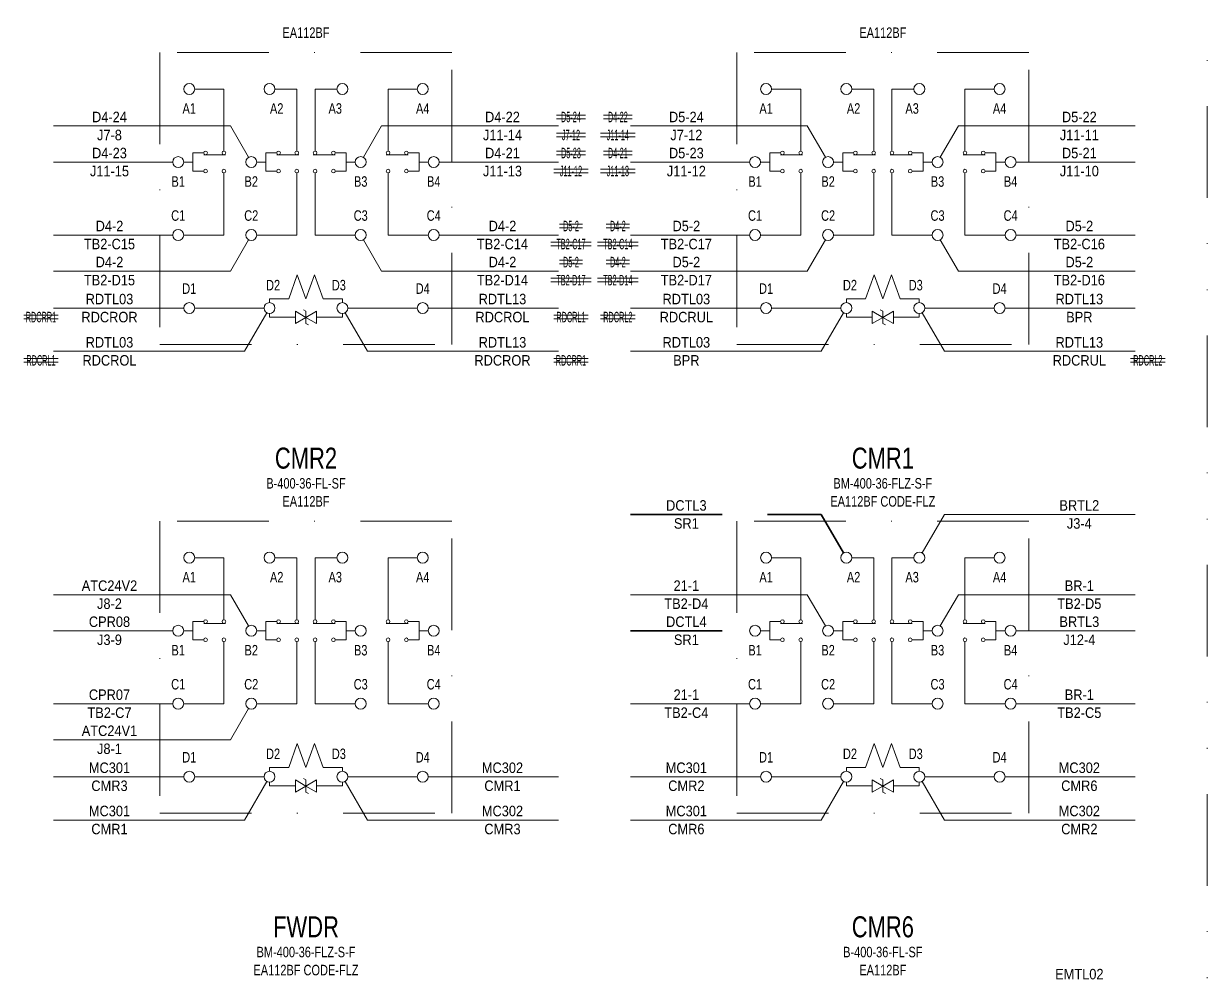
# Model space of a CAD drawing. Header units: millimetres. Extents: x 10 to 821, y 12 to 580.
# Drawn here: x 330.9 to 495, y 316.4 to 449.3 of the extents above; entities that cross this region are included whole.
import ezdxf
from ezdxf.enums import TextEntityAlignment as Align

# ---------------------------------------------------------------- set-up
doc = ezdxf.new("R2010")
doc.units = ezdxf.units.MM
for name, pattern in [('DASHDOT', [25.3, 12.7, -6.3, 0, -6.3]), ('DASHED', [19, 12.7, -6.3]), ('DIVIDE', [31.6, 12.7, -6.3, 0, -6.3, 0, -6.3])]:
    doc.linetypes.add(name, pattern=pattern)
for name, color, linetype in [('GR1_02', 7, 'Continuous'), ('GR1_03', 7, 'Continuous'), ('GR1_04', 7, 'Continuous'), ('GR1_06', 7, 'Continuous'), ('GR1_14', 7, 'Continuous')]:
    doc.layers.add(name, color=color, linetype=linetype)
doc.styles.add('HG丸ｺﾞｼｯｸM-PRO', font='')
doc.styles.get('HG丸ｺﾞｼｯｸM-PRO').set_extended_font_data('HG丸ｺﾞｼｯｸM-PRO')

# ---------------------------------------------------------------- blocks, each defined once
blk = doc.blocks.new('BLKF064')
at = {"layer": 'GR1_02', "color": 4, "linetype": 'DASHDOT', "lineweight": 13}
for p, q in [((390.25, 380.25), (349.75, 380.25)), ((349.75, 380.25), (349.75, 339.75)), ((390.25, 339.75), (390.25, 380.25)), ((349.75, 339.75), (390.25, 339.75))]:
    blk.add_line(p, q, dxfattribs=at)
at = {"layer": 'GR1_02', "color": 4, "linetype": 'Continuous', "lineweight": 13}
for p, q in [((354.57, 375.19), (358.61, 375.19)), ((358.61, 375.19), (358.61, 366.58)), ((365.7, 375.19), (368.73, 375.19)), ((368.73, 375.19), (368.73, 366.58)), ((374.3, 375.19), (371.27, 375.19)), ((371.27, 375.19), (371.27, 366.58)), ((385.43, 375.19), (381.39, 375.19)), ((381.39, 375.19), (381.39, 366.58)), ((355.82, 366.33), (354.31, 366.33)), ((354.31, 366.33), (354.31, 363.8)), ((355.82, 366.08), (358.86, 366.08)), ((365.95, 366.33), (364.43, 366.33)), ((364.43, 366.33), (364.43, 363.8)), ((365.95, 366.08), (368.99, 366.08)), ((374.05, 366.08), (371.01, 366.08)), ((374.05, 366.33), (375.57, 366.33)), ((375.57, 366.33), (375.57, 363.8)), ((384.18, 366.08), (381.14, 366.08)), ((384.18, 366.33), (385.69, 366.33)), ((385.69, 366.33), (385.69, 363.8)), ((353.04, 365.06), (354.31, 365.06)), ((363.17, 365.06), (364.43, 365.06)), ((376.83, 365.06), (375.57, 365.06)), ((386.96, 365.06), (385.69, 365.06)), ((355.82, 363.8), (354.31, 363.8)), ((358.61, 363.54), (358.61, 354.94)), ((365.95, 363.8), (364.43, 363.8)), ((368.73, 363.54), (368.73, 354.94)), ((371.27, 363.54), (371.27, 354.94)), ((374.05, 363.8), (375.57, 363.8)), ((381.39, 363.54), (381.39, 354.94)), ((384.18, 363.8), (385.69, 363.8)), ((353.04, 354.94), (358.61, 354.94)), ((363.17, 354.94), (368.73, 354.94)), ((376.83, 354.94), (371.27, 354.94)), ((386.96, 354.94), (381.39, 354.94)), ((368.8, 349.42), (367.6, 346.08)), ((370, 346.08), (368.8, 349.42)), ((371.2, 349.42), (370, 346.08)), ((372.4, 346.08), (371.2, 349.42)), ((354.57, 344.81), (364.18, 344.81)), ((364.94, 345.57), (364.94, 346.08)), ((364.94, 346.08), (367.6, 346.08)), ((372.4, 346.08), (375.06, 346.08)), ((375.06, 345.57), (375.06, 346.08)), ((385.43, 344.81), (375.82, 344.81))]:
    blk.add_line(p, q, dxfattribs=at)
for centre, radius in [((353.81, 375.19), 0.759), ((364.94, 375.19), 0.759), ((375.06, 375.19), 0.759), ((386.19, 375.19), 0.759), ((356.08, 366.33), 0.253), ((358.61, 366.33), 0.253), ((366.2, 366.33), 0.253), ((368.73, 366.33), 0.253), ((371.27, 366.33), 0.253), ((373.8, 366.33), 0.253), ((381.39, 366.33), 0.253), ((383.92, 366.33), 0.253), ((352.28, 365.06), 0.759), ((362.41, 365.06), 0.759), ((377.59, 365.06), 0.759), ((387.72, 365.06), 0.759), ((356.08, 363.8), 0.253), ((358.61, 363.8), 0.253), ((366.2, 363.8), 0.253), ((368.73, 363.8), 0.253), ((371.27, 363.8), 0.253), ((373.8, 363.8), 0.253), ((381.39, 363.8), 0.253), ((383.92, 363.8), 0.253), ((352.28, 354.94), 0.759), ((362.41, 354.94), 0.759), ((377.59, 354.94), 0.759), ((387.72, 354.94), 0.759), ((353.81, 344.81), 0.759), ((364.94, 344.81), 0.759), ((375.06, 344.81), 0.759), ((386.19, 344.81), 0.759)]:
    blk.add_circle(centre, radius, dxfattribs=at)
blk = doc.blocks.new('BLKF063')
at = {"layer": 'GR1_02', "color": 4, "linetype": 'Continuous', "lineweight": 13}
blk.add_blockref('BLKF064', (0, 0), dxfattribs=at)
at = {"layer": 'GR1_02', "color": 4, "linetype": 'Continuous', "lineweight": 13, "style": 'HG丸ｺﾞｼｯｸM-PRO'}
for s, width, p in [('A1', 0.78372, (353.81, 372.49)), ('A2', 0.78372, (365.94, 372.49)), ('A3', 0.78372, (374.06, 372.49)), ('A4', 0.78372, (386.19, 372.49)), ('B1', 0.783285, (352.28, 362.36)), ('B2', 0.783285, (362.41, 362.36)), ('B3', 0.783285, (377.59, 362.36)), ('B4', 0.783285, (387.72, 362.36)), ('C1', 0.78334, (352.28, 357.64)), ('C2', 0.78334, (362.41, 357.64)), ('C3', 0.78334, (377.59, 357.64)), ('C4', 0.78334, (387.72, 357.64)), ('D1', 0.784601, (353.81, 347.51)), ('D2', 0.784601, (365.44, 347.99)), ('D3', 0.784601, (374.56, 347.99)), ('D4', 0.784601, (386.19, 347.51))]:
    blk.add_text(s, height=1.455, dxfattribs=dict(at, width=width)).set_placement(p, align=Align.MIDDLE_CENTER)
blk = doc.blocks.new('BLKF070')
at = {"layer": 'GR1_02', "color": 4, "linetype": 'DASHDOT', "lineweight": 13}
for p, q in [((470.25, 380.25), (429.75, 380.25)), ((429.75, 380.25), (429.75, 339.75)), ((470.25, 339.75), (470.25, 380.25)), ((429.75, 339.75), (470.25, 339.75))]:
    blk.add_line(p, q, dxfattribs=at)
at = {"layer": 'GR1_02', "color": 4, "linetype": 'Continuous', "lineweight": 13}
for p, q in [((434.57, 375.19), (438.61, 375.19)), ((438.61, 375.19), (438.61, 366.58)), ((445.7, 375.19), (448.73, 375.19)), ((448.73, 375.19), (448.73, 366.58)), ((454.3, 375.19), (451.27, 375.19)), ((451.27, 375.19), (451.27, 366.58)), ((465.43, 375.19), (461.39, 375.19)), ((461.39, 375.19), (461.39, 366.58)), ((435.82, 366.33), (434.31, 366.33)), ((434.31, 366.33), (434.31, 363.8)), ((435.82, 366.08), (438.86, 366.08)), ((445.95, 366.33), (444.43, 366.33)), ((444.43, 366.33), (444.43, 363.8)), ((445.95, 366.08), (448.99, 366.08)), ((454.05, 366.08), (451.01, 366.08)), ((454.05, 366.33), (455.57, 366.33)), ((455.57, 366.33), (455.57, 363.8)), ((464.18, 366.08), (461.14, 366.08)), ((464.18, 366.33), (465.69, 366.33)), ((465.69, 366.33), (465.69, 363.8)), ((433.04, 365.06), (434.31, 365.06)), ((443.17, 365.06), (444.43, 365.06)), ((456.83, 365.06), (455.57, 365.06)), ((466.96, 365.06), (465.69, 365.06)), ((435.82, 363.8), (434.31, 363.8)), ((438.61, 363.54), (438.61, 354.94)), ((445.95, 363.8), (444.43, 363.8)), ((448.73, 363.54), (448.73, 354.94)), ((451.27, 363.54), (451.27, 354.94)), ((454.05, 363.8), (455.57, 363.8)), ((461.39, 363.54), (461.39, 354.94)), ((464.18, 363.8), (465.69, 363.8)), ((433.04, 354.94), (438.61, 354.94)), ((443.17, 354.94), (448.73, 354.94)), ((456.83, 354.94), (451.27, 354.94)), ((466.96, 354.94), (461.39, 354.94)), ((448.8, 349.42), (447.6, 346.08)), ((450, 346.08), (448.8, 349.42)), ((451.2, 349.42), (450, 346.08)), ((452.4, 346.08), (451.2, 349.42)), ((434.57, 344.81), (444.18, 344.81)), ((444.94, 345.57), (444.94, 346.08)), ((444.94, 346.08), (447.6, 346.08)), ((452.4, 346.08), (455.06, 346.08)), ((455.06, 345.57), (455.06, 346.08)), ((465.43, 344.81), (455.82, 344.81))]:
    blk.add_line(p, q, dxfattribs=at)
for centre, radius in [((433.81, 375.19), 0.759), ((444.94, 375.19), 0.759), ((455.06, 375.19), 0.759), ((466.19, 375.19), 0.759), ((436.08, 366.33), 0.253), ((438.61, 366.33), 0.253), ((446.2, 366.33), 0.253), ((448.73, 366.33), 0.253), ((451.27, 366.33), 0.253), ((453.8, 366.33), 0.253), ((461.39, 366.33), 0.253), ((463.92, 366.33), 0.253), ((432.28, 365.06), 0.759), ((442.41, 365.06), 0.759), ((457.59, 365.06), 0.759), ((467.72, 365.06), 0.759), ((436.08, 363.8), 0.253), ((438.61, 363.8), 0.253), ((446.2, 363.8), 0.253), ((448.73, 363.8), 0.253), ((451.27, 363.8), 0.253), ((453.8, 363.8), 0.253), ((461.39, 363.8), 0.253), ((463.92, 363.8), 0.253), ((432.28, 354.94), 0.759), ((442.41, 354.94), 0.759), ((457.59, 354.94), 0.759), ((467.72, 354.94), 0.759), ((433.81, 344.81), 0.759), ((444.94, 344.81), 0.759), ((455.06, 344.81), 0.759), ((466.19, 344.81), 0.759)]:
    blk.add_circle(centre, radius, dxfattribs=at)
blk = doc.blocks.new('BLKF069')
at = {"layer": 'GR1_02', "color": 4, "linetype": 'Continuous', "lineweight": 13}
blk.add_blockref('BLKF070', (0, 0), dxfattribs=at)
at = {"layer": 'GR1_02', "color": 4, "linetype": 'Continuous', "lineweight": 13, "style": 'HG丸ｺﾞｼｯｸM-PRO'}
for s, width, p in [('A1', 0.78372, (433.81, 372.49)), ('A2', 0.78372, (445.94, 372.49)), ('A3', 0.78372, (454.06, 372.49)), ('A4', 0.78372, (466.19, 372.49)), ('B1', 0.783285, (432.28, 362.36)), ('B2', 0.783285, (442.41, 362.36)), ('B3', 0.783285, (457.59, 362.36)), ('B4', 0.783285, (467.72, 362.36)), ('C1', 0.78334, (432.28, 357.64)), ('C2', 0.78334, (442.41, 357.64)), ('C3', 0.78334, (457.59, 357.64)), ('C4', 0.78334, (467.72, 357.64)), ('D1', 0.784601, (433.81, 347.51)), ('D2', 0.784601, (445.44, 347.99)), ('D3', 0.784601, (454.56, 347.99)), ('D4', 0.784601, (466.19, 347.51))]:
    blk.add_text(s, height=1.455, dxfattribs=dict(at, width=width)).set_placement(p, align=Align.MIDDLE_CENTER)
blk = doc.blocks.new('BLKF080')
at = {"layer": 'GR1_02', "color": 4, "linetype": 'Continuous', "lineweight": 13}
for p, q in [((448.54, 342.68), (448.54, 344.37)), ((450, 343.52), (448.54, 344.37)), ((448.54, 342.68), (450, 343.52)), ((450, 344.37), (449.65, 344.57)), ((450, 343.52), (451.46, 344.37)), ((450, 342.68), (450, 344.37)), ((450, 342.68), (450, 344.37)), ((451.46, 342.68), (450, 343.52)), ((451.46, 342.68), (451.46, 344.37)), ((450, 342.68), (450.35, 342.48))]:
    blk.add_line(p, q, dxfattribs=at)
blk = doc.blocks.new('BLKF079')
at = {"layer": 'GR1_02', "color": 4, "linetype": 'Continuous', "lineweight": 13}
for p, q in [((444.94, 344.05), (444.94, 343.55)), ((444.94, 343.55), (448.54, 343.55)), ((451.46, 343.55), (453.17, 343.55)), ((452.4, 343.55), (455.06, 343.55)), ((455.06, 344.05), (455.06, 343.55))]:
    blk.add_line(p, q, dxfattribs=at)
blk.add_blockref('BLKF080', (0, 0), dxfattribs=at)
blk = doc.blocks.new('BLKF082')
at = {"layer": 'GR1_02', "color": 4, "linetype": 'Continuous', "lineweight": 13}
for p, q in [((368.54, 342.68), (368.54, 344.37)), ((370, 343.52), (368.54, 344.37)), ((368.54, 342.68), (370, 343.52)), ((370, 344.37), (369.65, 344.57)), ((370, 343.52), (371.46, 344.37)), ((370, 342.68), (370, 344.37)), ((370, 342.68), (370, 344.37)), ((371.46, 342.68), (370, 343.52)), ((371.46, 342.68), (371.46, 344.37)), ((370, 342.68), (370.35, 342.48))]:
    blk.add_line(p, q, dxfattribs=at)
blk = doc.blocks.new('BLKF081')
at = {"layer": 'GR1_02', "color": 4, "linetype": 'Continuous', "lineweight": 13}
for p, q in [((364.94, 344.05), (364.94, 343.55)), ((364.94, 343.55), (368.54, 343.55)), ((371.46, 343.55), (373.17, 343.55)), ((372.4, 343.55), (375.06, 343.55)), ((375.06, 344.05), (375.06, 343.55))]:
    blk.add_line(p, q, dxfattribs=at)
blk.add_blockref('BLKF082', (0, 0), dxfattribs=at)
blk = doc.blocks.new('BLKF093')
at = {"layer": 'GR1_02', "color": 4, "linetype": 'DASHDOT', "lineweight": 13}
for p, q in [((470.25, 445.25), (429.75, 445.25)), ((429.75, 445.25), (429.75, 404.75)), ((470.25, 404.75), (470.25, 445.25)), ((429.75, 404.75), (470.25, 404.75))]:
    blk.add_line(p, q, dxfattribs=at)
at = {"layer": 'GR1_02', "color": 4, "linetype": 'Continuous', "lineweight": 13}
for p, q in [((434.57, 440.19), (438.61, 440.19)), ((438.61, 440.19), (438.61, 431.58)), ((445.7, 440.19), (448.73, 440.19)), ((448.73, 440.19), (448.73, 431.58)), ((454.3, 440.19), (451.27, 440.19)), ((451.27, 440.19), (451.27, 431.58)), ((465.43, 440.19), (461.39, 440.19)), ((461.39, 440.19), (461.39, 431.58)), ((435.82, 431.33), (434.31, 431.33)), ((434.31, 431.33), (434.31, 428.8)), ((435.82, 431.08), (438.86, 431.08)), ((445.95, 431.33), (444.43, 431.33)), ((444.43, 431.33), (444.43, 428.8)), ((445.95, 431.08), (448.99, 431.08)), ((454.05, 431.08), (451.01, 431.08)), ((454.05, 431.33), (455.57, 431.33)), ((455.57, 431.33), (455.57, 428.8)), ((464.18, 431.08), (461.14, 431.08)), ((464.18, 431.33), (465.69, 431.33)), ((465.69, 431.33), (465.69, 428.8)), ((433.04, 430.06), (434.31, 430.06)), ((435.82, 428.8), (434.31, 428.8)), ((438.61, 428.54), (438.61, 419.94)), ((443.17, 430.06), (444.43, 430.06)), ((445.95, 428.8), (444.43, 428.8)), ((448.73, 428.54), (448.73, 419.94)), ((451.27, 428.54), (451.27, 419.94)), ((454.05, 428.8), (455.57, 428.8)), ((456.83, 430.06), (455.57, 430.06)), ((461.39, 428.54), (461.39, 419.94)), ((464.18, 428.8), (465.69, 428.8)), ((466.96, 430.06), (465.69, 430.06)), ((433.04, 419.94), (438.61, 419.94)), ((443.17, 419.94), (448.73, 419.94)), ((456.83, 419.94), (451.27, 419.94)), ((466.96, 419.94), (461.39, 419.94)), ((448.8, 414.42), (447.6, 411.08)), ((450, 411.08), (448.8, 414.42)), ((451.2, 414.42), (450, 411.08)), ((452.4, 411.08), (451.2, 414.42)), ((444.94, 410.57), (444.94, 411.08)), ((444.94, 411.08), (447.6, 411.08)), ((452.4, 411.08), (455.06, 411.08)), ((455.06, 410.57), (455.06, 411.08)), ((434.57, 409.81), (444.18, 409.81)), ((465.43, 409.81), (455.82, 409.81))]:
    blk.add_line(p, q, dxfattribs=at)
for centre, radius in [((433.81, 440.19), 0.759), ((444.94, 440.19), 0.759), ((455.06, 440.19), 0.759), ((466.19, 440.19), 0.759), ((432.28, 430.06), 0.759), ((436.08, 431.33), 0.253), ((438.61, 431.33), 0.253), ((442.41, 430.06), 0.759), ((446.2, 431.33), 0.253), ((448.73, 431.33), 0.253), ((451.27, 431.33), 0.253), ((453.8, 431.33), 0.253), ((457.59, 430.06), 0.759), ((461.39, 431.33), 0.253), ((463.92, 431.33), 0.253), ((467.72, 430.06), 0.759), ((436.08, 428.8), 0.253), ((438.61, 428.8), 0.253), ((446.2, 428.8), 0.253), ((448.73, 428.8), 0.253), ((451.27, 428.8), 0.253), ((453.8, 428.8), 0.253), ((461.39, 428.8), 0.253), ((463.92, 428.8), 0.253), ((432.28, 419.94), 0.759), ((442.41, 419.94), 0.759), ((457.59, 419.94), 0.759), ((467.72, 419.94), 0.759), ((433.81, 409.81), 0.759), ((444.94, 409.81), 0.759), ((455.06, 409.81), 0.759), ((466.19, 409.81), 0.759)]:
    blk.add_circle(centre, radius, dxfattribs=at)
blk = doc.blocks.new('BLKF092')
at = {"layer": 'GR1_02', "color": 4, "linetype": 'Continuous', "lineweight": 13}
blk.add_blockref('BLKF093', (0, 0), dxfattribs=at)
at = {"layer": 'GR1_02', "color": 4, "linetype": 'Continuous', "lineweight": 13, "style": 'HG丸ｺﾞｼｯｸM-PRO'}
for s, width, p in [('A1', 0.78372, (433.81, 437.49)), ('A2', 0.78372, (445.94, 437.49)), ('A3', 0.78372, (454.06, 437.49)), ('A4', 0.78372, (466.19, 437.49)), ('B1', 0.783285, (432.28, 427.36)), ('B2', 0.783285, (442.41, 427.36)), ('B3', 0.783285, (457.59, 427.36)), ('B4', 0.783285, (467.72, 427.36)), ('C1', 0.78334, (432.28, 422.64)), ('C2', 0.78334, (442.41, 422.64)), ('C3', 0.78334, (457.59, 422.64)), ('C4', 0.78334, (467.72, 422.64)), ('D2', 0.784601, (445.44, 412.99)), ('D3', 0.784601, (454.56, 412.99)), ('D1', 0.784601, (433.81, 412.51)), ('D4', 0.784601, (466.19, 412.51))]:
    blk.add_text(s, height=1.455, dxfattribs=dict(at, width=width)).set_placement(p, align=Align.MIDDLE_CENTER)
blk = doc.blocks.new('BLKF095')
at = {"layer": 'GR1_02', "color": 4, "linetype": 'Continuous', "lineweight": 13}
for p, q in [((448.54, 407.68), (448.54, 409.37)), ((450, 408.52), (448.54, 409.37)), ((450, 409.37), (449.65, 409.57)), ((450, 408.52), (451.46, 409.37)), ((450, 407.68), (450, 409.37)), ((450, 407.68), (450, 409.37)), ((451.46, 407.68), (451.46, 409.37)), ((448.54, 407.68), (450, 408.52)), ((451.46, 407.68), (450, 408.52)), ((450, 407.68), (450.35, 407.48))]:
    blk.add_line(p, q, dxfattribs=at)
blk = doc.blocks.new('BLKF094')
at = {"layer": 'GR1_02', "color": 4, "linetype": 'Continuous', "lineweight": 13}
for p, q in [((444.94, 409.05), (444.94, 408.55)), ((455.06, 409.05), (455.06, 408.55)), ((444.94, 408.55), (448.54, 408.55)), ((451.46, 408.55), (453.17, 408.55)), ((452.4, 408.55), (455.06, 408.55))]:
    blk.add_line(p, q, dxfattribs=at)
blk.add_blockref('BLKF095', (0, 0), dxfattribs=at)
blk = doc.blocks.new('BLKF097')
at = {"layer": 'GR1_02', "color": 4, "linetype": 'DASHDOT', "lineweight": 13}
for p, q in [((390.25, 445.25), (349.75, 445.25)), ((349.75, 445.25), (349.75, 404.75)), ((390.25, 404.75), (390.25, 445.25)), ((349.75, 404.75), (390.25, 404.75))]:
    blk.add_line(p, q, dxfattribs=at)
at = {"layer": 'GR1_02', "color": 4, "linetype": 'Continuous', "lineweight": 13}
for p, q in [((354.57, 440.19), (358.61, 440.19)), ((358.61, 440.19), (358.61, 431.58)), ((365.7, 440.19), (368.73, 440.19)), ((368.73, 440.19), (368.73, 431.58)), ((374.3, 440.19), (371.27, 440.19)), ((371.27, 440.19), (371.27, 431.58)), ((385.43, 440.19), (381.39, 440.19)), ((381.39, 440.19), (381.39, 431.58)), ((355.82, 431.33), (354.31, 431.33)), ((354.31, 431.33), (354.31, 428.8)), ((355.82, 431.08), (358.86, 431.08)), ((365.95, 431.33), (364.43, 431.33)), ((364.43, 431.33), (364.43, 428.8)), ((365.95, 431.08), (368.99, 431.08)), ((374.05, 431.08), (371.01, 431.08)), ((374.05, 431.33), (375.57, 431.33)), ((375.57, 431.33), (375.57, 428.8)), ((384.18, 431.08), (381.14, 431.08)), ((384.18, 431.33), (385.69, 431.33)), ((385.69, 431.33), (385.69, 428.8)), ((353.04, 430.06), (354.31, 430.06)), ((355.82, 428.8), (354.31, 428.8)), ((358.61, 428.54), (358.61, 419.94)), ((363.17, 430.06), (364.43, 430.06)), ((365.95, 428.8), (364.43, 428.8)), ((368.73, 428.54), (368.73, 419.94)), ((371.27, 428.54), (371.27, 419.94)), ((374.05, 428.8), (375.57, 428.8)), ((376.83, 430.06), (375.57, 430.06)), ((381.39, 428.54), (381.39, 419.94)), ((384.18, 428.8), (385.69, 428.8)), ((386.96, 430.06), (385.69, 430.06)), ((353.04, 419.94), (358.61, 419.94)), ((363.17, 419.94), (368.73, 419.94)), ((376.83, 419.94), (371.27, 419.94)), ((386.96, 419.94), (381.39, 419.94)), ((368.8, 414.42), (367.6, 411.08)), ((370, 411.08), (368.8, 414.42)), ((371.2, 414.42), (370, 411.08)), ((372.4, 411.08), (371.2, 414.42)), ((364.94, 410.57), (364.94, 411.08)), ((364.94, 411.08), (367.6, 411.08)), ((372.4, 411.08), (375.06, 411.08)), ((375.06, 410.57), (375.06, 411.08)), ((354.57, 409.81), (364.18, 409.81)), ((385.43, 409.81), (375.82, 409.81))]:
    blk.add_line(p, q, dxfattribs=at)
for centre, radius in [((353.81, 440.19), 0.759), ((364.94, 440.19), 0.759), ((375.06, 440.19), 0.759), ((386.19, 440.19), 0.759), ((352.28, 430.06), 0.759), ((356.08, 431.33), 0.253), ((358.61, 431.33), 0.253), ((362.41, 430.06), 0.759), ((366.2, 431.33), 0.253), ((368.73, 431.33), 0.253), ((371.27, 431.33), 0.253), ((373.8, 431.33), 0.253), ((377.59, 430.06), 0.759), ((381.39, 431.33), 0.253), ((383.92, 431.33), 0.253), ((387.72, 430.06), 0.759), ((356.08, 428.8), 0.253), ((358.61, 428.8), 0.253), ((366.2, 428.8), 0.253), ((368.73, 428.8), 0.253), ((371.27, 428.8), 0.253), ((373.8, 428.8), 0.253), ((381.39, 428.8), 0.253), ((383.92, 428.8), 0.253), ((352.28, 419.94), 0.759), ((362.41, 419.94), 0.759), ((377.59, 419.94), 0.759), ((387.72, 419.94), 0.759), ((353.81, 409.81), 0.759), ((364.94, 409.81), 0.759), ((375.06, 409.81), 0.759), ((386.19, 409.81), 0.759)]:
    blk.add_circle(centre, radius, dxfattribs=at)
blk = doc.blocks.new('BLKF096')
at = {"layer": 'GR1_02', "color": 4, "linetype": 'Continuous', "lineweight": 13}
blk.add_blockref('BLKF097', (0, 0), dxfattribs=at)
at = {"layer": 'GR1_02', "color": 4, "linetype": 'Continuous', "lineweight": 13, "style": 'HG丸ｺﾞｼｯｸM-PRO'}
for s, width, p in [('A1', 0.78372, (353.81, 437.49)), ('A2', 0.78372, (365.94, 437.49)), ('A3', 0.78372, (374.06, 437.49)), ('A4', 0.78372, (386.19, 437.49)), ('B1', 0.783285, (352.28, 427.36)), ('B2', 0.783285, (362.41, 427.36)), ('B3', 0.783285, (377.59, 427.36)), ('B4', 0.783285, (387.72, 427.36)), ('C1', 0.78334, (352.28, 422.64)), ('C2', 0.78334, (362.41, 422.64)), ('C3', 0.78334, (377.59, 422.64)), ('C4', 0.78334, (387.72, 422.64)), ('D2', 0.784601, (365.44, 412.99)), ('D3', 0.784601, (374.56, 412.99)), ('D1', 0.784601, (353.81, 412.51)), ('D4', 0.784601, (386.19, 412.51))]:
    blk.add_text(s, height=1.455, dxfattribs=dict(at, width=width)).set_placement(p, align=Align.MIDDLE_CENTER)
blk = doc.blocks.new('BLKF099')
at = {"layer": 'GR1_02', "color": 4, "linetype": 'Continuous', "lineweight": 13}
for p, q in [((368.54, 407.68), (368.54, 409.37)), ((370, 408.52), (368.54, 409.37)), ((370, 409.37), (369.65, 409.57)), ((370, 408.52), (371.46, 409.37)), ((370, 407.68), (370, 409.37)), ((370, 407.68), (370, 409.37)), ((371.46, 407.68), (371.46, 409.37)), ((368.54, 407.68), (370, 408.52)), ((371.46, 407.68), (370, 408.52)), ((370, 407.68), (370.35, 407.48))]:
    blk.add_line(p, q, dxfattribs=at)
blk = doc.blocks.new('BLKF098')
at = {"layer": 'GR1_02', "color": 4, "linetype": 'Continuous', "lineweight": 13}
for p, q in [((364.94, 409.05), (364.94, 408.55)), ((375.06, 409.05), (375.06, 408.55)), ((364.94, 408.55), (368.54, 408.55)), ((371.46, 408.55), (373.17, 408.55)), ((372.4, 408.55), (375.06, 408.55))]:
    blk.add_line(p, q, dxfattribs=at)
blk.add_blockref('BLKF099', (0, 0), dxfattribs=at)
blk = doc.blocks.new('BLKF194')
at = {"layer": 'GR1_14', "color": 4, "linetype": 'DIVIDE', "lineweight": 13}
blk.add_line((495, 565), (495, 35), dxfattribs=at)
blk = doc.blocks.new('BLKF295')
at = {"layer": 'GR1_06', "color": 4, "linetype": 'Continuous', "lineweight": 13}
for p, q in [((411.25, 436.5625), (415.25, 436.5625)), ((411.25, 436.0625), (415.25, 436.0625)), ((410.85, 434.0625), (415.65, 434.0625)), ((410.85, 433.5625), (415.65, 433.5625)), ((411.25, 431.5625), (415.25, 431.5625)), ((411.25, 431.0625), (415.25, 431.0625)), ((410.85, 429.0625), (415.65, 429.0625)), ((410.85, 428.5625), (415.65, 428.5625)), ((411.65, 421.4375), (414.85, 421.4375)), ((411.65, 420.9375), (414.85, 420.9375)), ((410.45, 418.9375), (416.05, 418.9375)), ((410.45, 418.4375), (416.05, 418.4375)), ((411.65, 416.4375), (414.85, 416.4375)), ((411.65, 415.9375), (414.85, 415.9375)), ((410.45, 413.9375), (416.05, 413.9375)), ((410.45, 413.4375), (416.05, 413.4375))]:
    blk.add_line(p, q, dxfattribs=at)
at = {"layer": 'GR1_06', "color": 3, "linetype": 'Continuous', "lineweight": 35, "style": 'HG丸ｺﾞｼｯｸM-PRO'}
for s, width, p in [('D4-22', 0.416266, (413.25, 436.3125)), ('J11-14', 0.416356, (413.25, 433.8125)), ('D4-21', 0.416266, (413.25, 431.3125)), ('J11-13', 0.416356, (413.25, 428.8125)), ('D4-2', 0.416081, (413.25, 421.1875)), ('TB2-C14', 0.416681, (413.25, 418.6875)), ('D4-2', 0.416081, (413.25, 416.1875)), ('TB2-D14', 0.416351, (413.25, 413.6875))]:
    blk.add_text(s, height=1.45455, dxfattribs=dict(at, width=width)).set_placement(p, align=Align.MIDDLE_CENTER)
blk = doc.blocks.new('BLKF296')
at = {"layer": 'GR1_06', "color": 4, "linetype": 'Continuous', "lineweight": 13}
for p, q in [((404.75, 436.5625), (408.75, 436.5625)), ((404.75, 436.0625), (408.75, 436.0625)), ((404.75, 434.0625), (408.75, 434.0625)), ((404.75, 433.5625), (408.75, 433.5625)), ((404.75, 431.5625), (408.75, 431.5625)), ((404.75, 431.0625), (408.75, 431.0625)), ((404.35, 429.0625), (409.15, 429.0625)), ((404.35, 428.5625), (409.15, 428.5625)), ((405.15, 421.4375), (408.35, 421.4375)), ((405.15, 420.9375), (408.35, 420.9375)), ((403.95, 418.9375), (409.55, 418.9375)), ((403.95, 418.4375), (409.55, 418.4375)), ((405.15, 416.4375), (408.35, 416.4375)), ((405.15, 415.9375), (408.35, 415.9375)), ((403.95, 413.9375), (409.55, 413.9375)), ((403.95, 413.4375), (409.55, 413.4375))]:
    blk.add_line(p, q, dxfattribs=at)
at = {"layer": 'GR1_06', "color": 3, "linetype": 'Continuous', "lineweight": 35, "style": 'HG丸ｺﾞｼｯｸM-PRO'}
for s, width, p in [('D5-24', 0.416266, (406.75, 436.3125)), ('J7-12', 0.416224, (406.75, 433.8125)), ('D5-23', 0.416266, (406.75, 431.3125)), ('J11-12', 0.416356, (406.75, 428.8125)), ('D5-2', 0.416081, (406.75, 421.1875)), ('TB2-C17', 0.416681, (406.75, 418.6875)), ('D5-2', 0.416081, (406.75, 416.1875)), ('TB2-D17', 0.416351, (406.75, 413.6875))]:
    blk.add_text(s, height=1.45455, rotation=360, dxfattribs=dict(at, width=width)).set_placement(p, align=Align.MIDDLE_CENTER)

msp = doc.modelspace()

# ---------------------------------------------------------------- linework, layer by layer
at = {"layer": 'GR1_03', "color": 4, "linetype": 'Continuous', "lineweight": 13}
for p, q in [((335, 435.06), (359.52, 435.06)), ((362.03, 430.72), (359.52, 435.06)), ((377.97, 430.72), (380.48, 435.06)), ((405, 435.06), (380.48, 435.06)), ((415, 435.06), (439.52, 435.06)), ((442.03, 430.72), (439.52, 435.06)), ((457.97, 430.72), (460.48, 435.06)), ((485, 435.06), (460.48, 435.06)), ((335, 430.06), (351.52, 430.06)), ((405, 430.06), (388.48, 430.06)), ((415, 430.06), (431.52, 430.06)), ((485, 430.06), (468.48, 430.06)), ((335, 419.94), (351.52, 419.94)), ((362.03, 419.28), (359.52, 414.94)), ((377.97, 419.28), (380.48, 414.94)), ((405, 419.94), (388.48, 419.94)), ((415, 419.94), (431.52, 419.94)), ((442.03, 419.28), (439.52, 414.94)), ((457.97, 419.28), (460.48, 414.94)), ((485, 419.94), (468.48, 419.94)), ((335, 414.94), (359.52, 414.94)), ((405, 414.94), (380.48, 414.94)), ((415, 414.94), (439.52, 414.94)), ((485, 414.94), (460.48, 414.94)), ((335, 409.81), (353.05, 409.81)), ((364.56, 409.15), (361.47, 403.81)), ((375.44, 409.15), (378.53, 403.81)), ((405, 409.81), (386.95, 409.81)), ((415, 409.81), (433.05, 409.81)), ((444.56, 409.15), (441.47, 403.81)), ((455.44, 409.15), (458.53, 403.81)), ((485, 409.81), (466.95, 409.81)), ((335, 403.81), (361.47, 403.81)), ((405, 403.81), (378.53, 403.81)), ((415, 403.81), (441.47, 403.81)), ((485, 403.81), (458.53, 403.81)), ((455.44, 375.85), (458.53, 381.19)), ((485, 381.19), (458.53, 381.19)), ((335, 370.06), (359.52, 370.06)), ((362.03, 365.72), (359.52, 370.06)), ((415, 370.06), (439.52, 370.06)), ((442.03, 365.72), (439.52, 370.06)), ((457.97, 365.72), (460.48, 370.06)), ((485, 370.06), (460.48, 370.06)), ((335, 365.06), (351.52, 365.06)), ((485, 365.06), (468.48, 365.06)), ((335, 354.94), (351.52, 354.94)), ((415, 354.94), (431.52, 354.94)), ((485, 354.94), (468.48, 354.94)), ((362.03, 354.28), (359.52, 349.94)), ((335, 349.94), (359.52, 349.94)), ((335, 344.81), (353.05, 344.81)), ((405, 344.81), (386.95, 344.81)), ((415, 344.81), (433.05, 344.81)), ((485, 344.81), (466.95, 344.81)), ((364.56, 344.15), (361.47, 338.81)), ((375.44, 344.15), (378.53, 338.81)), ((444.56, 344.15), (441.47, 338.81)), ((455.44, 344.15), (458.53, 338.81)), ((335, 338.81), (361.47, 338.81)), ((405, 338.81), (378.53, 338.81)), ((415, 338.81), (441.47, 338.81)), ((485, 338.81), (458.53, 338.81))]:
    msp.add_line(p, q, dxfattribs=at)
at = {"layer": 'GR1_03', "color": 3, "linetype": 'DASHED', "lineweight": 35}
for p, q in [((415, 381.19), (441.47, 381.19)), ((444.56, 375.85), (441.47, 381.19)), ((415, 365.06), (431.52, 365.06))]:
    msp.add_line(p, q, dxfattribs=at)
at = {"layer": 'GR1_06', "color": 4, "linetype": 'Continuous', "lineweight": 13}
for p, q in [((330.85, 408.81), (335.65, 408.81)), ((404.35, 408.81), (409.15, 408.81)), ((410.85, 408.81), (415.65, 408.81)), ((330.85, 408.31), (335.65, 408.31)), ((404.35, 408.31), (409.15, 408.31)), ((410.85, 408.31), (415.65, 408.31)), ((330.85, 402.81), (335.65, 402.81)), ((330.85, 402.31), (335.65, 402.31)), ((404.35, 402.81), (409.15, 402.81)), ((404.35, 402.31), (409.15, 402.31)), ((484.35, 402.81), (489.15, 402.81)), ((484.35, 402.31), (489.15, 402.31))]:
    msp.add_line(p, q, dxfattribs=at)

# ---------------------------------------------------------------- block references
at = {"layer": 'GR1_02', "color": 4, "linetype": 'Continuous', "lineweight": 13}
for name in ['BLKF096', 'BLKF092', 'BLKF098', 'BLKF094', 'BLKF063', 'BLKF069', 'BLKF081', 'BLKF079']:
    msp.add_blockref(name, (0, 0), dxfattribs=at)
at = {"layer": 'GR1_06', "color": 4, "linetype": 'Continuous', "lineweight": 13}
for name in ['BLKF296', 'BLKF295']:
    msp.add_blockref(name, (0, 0), dxfattribs=at)
at = {"layer": 'GR1_14', "color": 4, "linetype": 'DIVIDE', "lineweight": 13}
msp.add_blockref('BLKF194', (0, 0), dxfattribs=at)

# ---------------------------------------------------------------- texts
at = {"layer": 'GR1_02', "color": 4, "linetype": 'Continuous', "lineweight": 13, "style": 'HG丸ｺﾞｼｯｸM-PRO'}
for s, height, width, p in [('EA112BF', 1.455, 0.783795, (370, 448)), ('EA112BF', 1.455, 0.783795, (450, 448)), ('CMR2', 2.909, 0.782484, (370, 389)), ('CMR1', 2.909, 0.782484, (450, 389)), ('B-400-36-FL-SF', 1.4545, 0.782932, (370, 385.5)), ('BM-400-36-FLZ-S-F', 1.4545, 0.78272, (450, 385.5)), ('EA112BF', 1.455, 0.783795, (370, 383)), ('EA112BF CODE-FLZ', 1.4545, 0.783422, (450, 383)), ('FWDR', 2.909, 0.783071, (370, 324)), ('CMR6', 2.909, 0.782484, (450, 324)), ('BM-400-36-FLZ-S-F', 1.4545, 0.78272, (370, 320.5)), ('B-400-36-FL-SF', 1.4545, 0.782932, (450, 320.5)), ('EA112BF CODE-FLZ', 1.4545, 0.783422, (370, 318)), ('EA112BF', 1.455, 0.783795, (450, 318))]:
    msp.add_text(s, height=height, dxfattribs=dict(at, width=width)).set_placement(p, align=Align.MIDDLE_CENTER)
at = {"layer": 'GR1_04', "color": 3, "linetype": 'Continuous', "lineweight": 35, "style": 'HG丸ｺﾞｼｯｸM-PRO'}
for s, width, p in [('D4-24', 0.910941, (342.75, 436.31)), ('D4-22', 0.910941, (397.25, 436.31)), ('J7-8', 0.910905, (342.75, 433.81)), ('J11-14', 0.910841, (397.25, 433.81)), ('J7-12', 0.910866, (422.75, 433.81)), ('J11-11', 0.910841, (477.25, 433.81)), ('D4-23', 0.910941, (342.75, 431.31)), ('D4-21', 0.910941, (397.25, 431.31)), ('J11-15', 0.910841, (342.75, 428.81)), ('J11-13', 0.910841, (397.25, 428.81)), ('J11-12', 0.910841, (422.75, 428.81)), ('J11-10', 0.910841, (477.25, 428.81)), ('D4-2', 0.910998, (342.75, 421.19)), ('D4-2', 0.910998, (397.25, 421.19)), ('TB2-C15', 0.911795, (342.75, 418.69)), ('TB2-C14', 0.911795, (397.25, 418.69)), ('TB2-C17', 0.911795, (422.75, 418.69)), ('TB2-C16', 0.911795, (477.25, 418.69)), ('D4-2', 0.910998, (342.75, 416.19)), ('D4-2', 0.910998, (397.25, 416.19)), ('TB2-D15', 0.911582, (342.75, 413.69)), ('TB2-D14', 0.911582, (397.25, 413.69)), ('TB2-D17', 0.911582, (422.75, 413.69)), ('TB2-D16', 0.911582, (477.25, 413.69)), ('RDTL03', 0.912142, (342.75, 411.06)), ('RDTL03', 0.912142, (422.75, 411.06)), ('RDCROR', 0.912936, (342.75, 408.56)), ('RDCRUL', 0.912753, (422.75, 408.56)), ('RDTL03', 0.912142, (342.75, 405.06)), ('RDTL03', 0.912142, (422.75, 405.06)), ('RDCROL', 0.912512, (342.75, 402.56)), ('BPR', 0.912213, (422.75, 402.56)), ('DCTL3', 0.912031, (422.75, 382.44)), ('SR1', 0.912492, (422.75, 379.94)), ('J3-4', 0.910905, (477.25, 379.94)), ('ATC24V2', 0.912115, (342.75, 371.31)), ('21-1', 0.910861, (422.75, 371.31)), ('J8-2', 0.910905, (342.75, 368.81)), ('TB2-D4', 0.91173, (422.75, 368.81)), ('TB2-D5', 0.91173, (477.25, 368.81)), ('CPR08', 0.911658, (342.75, 366.31)), ('DCTL4', 0.912031, (422.75, 366.31)), ('J3-9', 0.910905, (342.75, 363.81)), ('SR1', 0.912492, (422.75, 363.81)), ('J12-4', 0.910866, (477.25, 363.81)), ('CPR07', 0.911658, (342.75, 356.19)), ('21-1', 0.910861, (422.75, 356.19)), ('TB2-C7', 0.911982, (342.75, 353.69)), ('TB2-C4', 0.911982, (422.75, 353.69)), ('TB2-C5', 0.911982, (477.25, 353.69)), ('ATC24V1', 0.912115, (342.75, 351.19)), ('J8-1', 0.910905, (342.75, 348.69)), ('MC301', 0.911936, (342.75, 346.06)), ('MC301', 0.911936, (422.75, 346.06)), ('CMR3', 0.913112, (342.75, 343.56)), ('CMR2', 0.913112, (422.75, 343.56)), ('MC301', 0.911936, (342.75, 340.06)), ('MC301', 0.911936, (422.75, 340.06)), ('CMR1', 0.913112, (342.75, 337.56)), ('CMR6', 0.913112, (422.75, 337.56))]:
    msp.add_text(s, height=1.455, dxfattribs=dict(at, width=width)).set_placement(p, align=Align.MIDDLE_CENTER)
for s, width, p in [('D5-24', 0.910941, (422.75, 436.31)), ('D5-22', 0.910941, (477.25, 436.31)), ('D5-23', 0.910941, (422.75, 431.31)), ('D5-21', 0.910941, (477.25, 431.31)), ('D5-2', 0.910998, (422.75, 421.19)), ('D5-2', 0.910998, (477.25, 421.19)), ('D5-2', 0.910998, (422.75, 416.19)), ('D5-2', 0.910998, (477.25, 416.19)), ('RDTL13', 0.912142, (397.25, 411.06)), ('RDTL13', 0.912142, (477.25, 411.06)), ('RDCROL', 0.912512, (397.25, 408.56)), ('BPR', 0.912213, (477.25, 408.56)), ('RDTL13', 0.912142, (397.25, 405.06)), ('RDTL13', 0.912142, (477.25, 405.06)), ('RDCROR', 0.912936, (397.25, 402.56)), ('RDCRUL', 0.912753, (477.25, 402.56)), ('BRTL2', 0.912691, (477.25, 382.44)), ('BR-1', 0.912354, (477.25, 371.31)), ('BRTL3', 0.912691, (477.25, 366.31)), ('BR-1', 0.912354, (477.25, 356.19)), ('MC302', 0.911936, (397.25, 346.06)), ('MC302', 0.911936, (477.25, 346.06)), ('CMR1', 0.913112, (397.25, 343.56)), ('CMR6', 0.913112, (477.25, 343.56)), ('MC302', 0.911936, (397.25, 340.06)), ('MC302', 0.911936, (477.25, 340.06)), ('CMR3', 0.913112, (397.25, 337.56)), ('CMR2', 0.913112, (477.25, 337.56)), ('EMTL02', 0.912604, (477.25, 317.44))]:
    msp.add_text(s, height=1.455, rotation=360, dxfattribs=dict(at, width=width)).set_placement(p, align=Align.MIDDLE_CENTER)
at = {"layer": 'GR1_06', "color": 3, "linetype": 'Continuous', "lineweight": 35, "style": 'HG丸ｺﾞｼｯｸM-PRO'}
for s, width, p in [('RDCRR1', 0.416064, (333.25, 408.56)), ('RDCRL2', 0.41647, (413.25, 408.56)), ('RDCRL1', 0.41647, (333.25, 402.56))]:
    msp.add_text(s, height=1.455, dxfattribs=dict(at, width=width)).set_placement(p, align=Align.MIDDLE_CENTER)
for s, width, p in [('RDCRL1', 0.41647, (406.75, 408.56)), ('RDCRR1', 0.416064, (406.75, 402.56)), ('RDCRL2', 0.41647, (486.75, 402.56))]:
    msp.add_text(s, height=1.455, rotation=360, dxfattribs=dict(at, width=width)).set_placement(p, align=Align.MIDDLE_CENTER)

doc.saveas('drawing.dxf')
